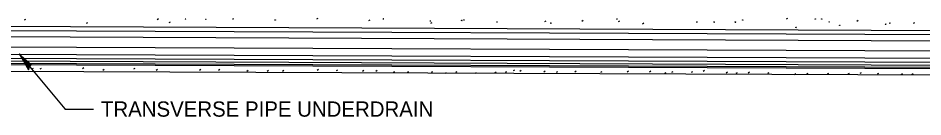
# Model space of a CAD drawing. Extents: x 54948 to 55691, y 43426 to 43911.
# Drawn here: x 55369.7 to 55512, y 43792.5 to 43808 of the extents above; entities that cross this region are included whole.
import ezdxf

# ---------------------------------------------------------------- set-up
doc = ezdxf.new("R2010")
doc.units = 0
for name, color, linetype in [('Design_EX_Roadway Dimensions', 7, 'Continuous'), ('Drainage_PR_Pipe Culvert', 7, 'Continuous'), ('Removal_Items', 7, 'Continuous')]:
    doc.layers.add(name, color=color, linetype=linetype)

msp = doc.modelspace()

# ---------------------------------------------------------------- linework, layer by layer
at = {"layer": 'Design_EX_Roadway Dimensions'}
for p, q in [((55377.14, 43793.72), (55371.09, 43800.97)), ((55377.09, 43793.67), (55381.58, 43793.67))]:
    msp.add_line(p, q, dxfattribs=at)
msp.add_lwpolyline([(55371.53, 43800.32), (55371.77, 43800.64), (55370.93, 43801.38), (55369.87, 43802.36), (55370.69, 43801.06), (55371.36, 43799.88), (55371.53, 43800.32), (55371.65, 43800.58), (55370.49, 43801.62), (55371.34, 43800.13), (55371.44, 43800.54), (55370.95, 43801.06), (55371.31, 43800.46)], dxfattribs=at)
at = {"layer": 'Drainage_PR_Pipe Culvert'}
for p, q in [((55577.61, 43805.76), (55109.55, 43807.77)), ((55576.22, 43805.12), (55111.9, 43807.11)), ((55575.44, 43804.14), (55112.83, 43806.12)), ((55575.47, 43801.37), (55112.83, 43803.35)), ((55575.11, 43802.56), (55113.22, 43804.54)), ((55577.05, 43799.97), (55111.11, 43801.97)), ((55576.39, 43800.31), (55111.71, 43802.3)), ((55575.09, 43800.78), (55112.37, 43802.76)), ((55578.09, 43799.76), (55110.03, 43801.77))]:
    msp.add_line(p, q, dxfattribs=at)
at = {"layer": 'Removal_Items'}
for p, q in [((55370.74, 43807.71), (55370.94, 43807.84)), ((55391.61, 43807.79), (55391.82, 43807.92)), ((55416.68, 43807.88), (55416.89, 43808.01)), ((55424.89, 43807.63), (55425.1, 43807.75)), ((55452.56, 43807.46), (55452.77, 43807.58)), ((55458.34, 43807.54), (55458.55, 43807.67)), ((55464.13, 43807.46), (55464.34, 43807.58)), ((55490.53, 43807.88), (55490.74, 43808)), ((55501.6, 43807.54), (55501.81, 43807.67)), ((55380.46, 43807.21), (55380.67, 43807.33)), ((55393.45, 43807.29), (55393.67, 43807.42)), ((55434.62, 43807.21), (55434.83, 43807.33)), ((55467.9, 43807.12), (55468.11, 43807.25)), ((55510.49, 43807.21), (55510.7, 43807.33)), ((55104.04, 43800.77), (55584.04, 43798.77)), ((55371.91, 43800), (55372.12, 43800.12)), ((55373.17, 43800), (55373.38, 43800.12)), ((55379.87, 43800.08), (55380.08, 43800.21)), ((55383.06, 43799.83), (55383.27, 43799.96)), ((55387.92, 43800), (55388.13, 43800.12)), ((55391.44, 43799.83), (55391.65, 43799.96)), ((55398.23, 43799.83), (55398.44, 43799.96)), ((55401.25, 43799.83), (55401.46, 43799.96)), ((55405.69, 43799.66), (55405.9, 43799.79)), ((55408.88, 43799.66), (55409.09, 43799.79)), ((55411.31, 43799.66), (55411.52, 43799.79)), ((55416.76, 43799.83), (55416.97, 43799.96)), ((55419.78, 43799.75), (55419.99, 43799.87)), ((55423.89, 43799.66), (55424.1, 43799.79)), ((55425.98, 43799.66), (55426.19, 43799.79)), ((55428.75, 43799.5), (55428.96, 43799.62)), ((55430.93, 43799.5), (55431.14, 43799.62)), ((55434.7, 43799.5), (55434.91, 43799.62)), ((55436.88, 43799.33), (55437.09, 43799.45)), ((55438.56, 43799.5), (55438.77, 43799.62)), ((55441.58, 43799.33), (55441.79, 43799.46)), ((55444.68, 43799.41), (55444.89, 43799.54)), ((55446.36, 43799.5), (55446.56, 43799.62)), ((55447.61, 43799.75), (55447.82, 43799.87)), ((55448.62, 43799.66), (55448.83, 43799.79)), ((55452.39, 43799.58), (55452.6, 43799.71)), ((55454.4, 43799.5), (55454.61, 43799.62)), ((55457.25, 43799.58), (55457.46, 43799.71)), ((55461.36, 43799.5), (55461.57, 43799.62)), ((55465.47, 43799.58), (55465.68, 43799.71)), ((55468.99, 43799.58), (55469.2, 43799.71)), ((55471.42, 43799.33), (55471.63, 43799.45)), ((55472.51, 43799.5), (55472.72, 43799.62)), ((55475.61, 43799.5), (55475.82, 43799.62)), ((55477.46, 43799.66), (55477.67, 43799.79)), ((55481.06, 43799.41), (55481.27, 43799.54)), ((55482.65, 43799.33), (55482.86, 43799.45)), ((55484.5, 43799.41), (55484.71, 43799.54)), ((55487.6, 43799.33), (55487.81, 43799.46)), ((55491.79, 43799.16), (55492, 43799.29)), ((55493.72, 43799.24), (55493.93, 43799.37)), ((55496.99, 43799.24), (55497.2, 43799.37)), ((55500.26, 43799.24), (55500.47, 43799.37)), ((55502.1, 43799.33), (55502.31, 43799.46)), ((55504.87, 43799.24), (55505.08, 43799.37)), ((55508.56, 43799.16), (55508.77, 43799.29)), ((55510.24, 43799.16), (55510.45, 43799.29))]:
    msp.add_line(p, q, dxfattribs=at)
for points in [[(55396.01, 43807.89), (55396.05, 43807.91), (55396.07, 43807.9), (55396.1, 43807.89), (55396.11, 43807.89), (55396.08, 43807.87), (55396.03, 43807.85), (55396.01, 43807.87), (55396.02, 43807.88)], [(55399.19, 43807.81), (55399.24, 43807.83), (55399.26, 43807.82), (55399.28, 43807.81), (55399.3, 43807.8), (55399.27, 43807.78), (55399.22, 43807.76), (55399.19, 43807.79), (55399.21, 43807.8)], [(55403.47, 43807.89), (55403.51, 43807.91), (55403.53, 43807.9), (55403.56, 43807.89), (55403.58, 43807.89), (55403.54, 43807.87), (55403.5, 43807.85), (55403.47, 43807.87), (55403.48, 43807.88)], [(55410.09, 43807.72), (55410.13, 43807.74), (55410.15, 43807.74), (55410.18, 43807.72), (55410.2, 43807.72), (55410.17, 43807.7), (55410.12, 43807.68), (55410.09, 43807.7), (55410.1, 43807.72)], [(55427.11, 43807.89), (55427.15, 43807.91), (55427.17, 43807.9), (55427.2, 43807.89), (55427.22, 43807.89), (55427.18, 43807.87), (55427.14, 43807.85), (55427.11, 43807.87), (55427.12, 43807.88)], [(55434.49, 43807.56), (55434.53, 43807.57), (55434.55, 43807.57), (55434.58, 43807.55), (55434.6, 43807.55), (55434.56, 43807.53), (55434.51, 43807.51), (55434.49, 43807.53), (55434.5, 43807.55)], [(55439.43, 43807.64), (55439.48, 43807.66), (55439.5, 43807.65), (55439.52, 43807.64), (55439.54, 43807.63), (55439.51, 43807.61), (55439.46, 43807.59), (55439.43, 43807.62), (55439.45, 43807.63)], [(55439.77, 43807.72), (55439.81, 43807.74), (55439.83, 43807.74), (55439.86, 43807.72), (55439.88, 43807.72), (55439.84, 43807.7), (55439.8, 43807.68), (55439.77, 43807.7), (55439.78, 43807.72)], [(55463.83, 43807.89), (55463.87, 43807.91), (55463.9, 43807.9), (55463.92, 43807.89), (55463.94, 43807.88), (55463.9, 43807.86), (55463.86, 43807.84), (55463.83, 43807.87), (55463.84, 43807.88)], [(55483.61, 43807.72), (55483.66, 43807.74), (55483.68, 43807.74), (55483.7, 43807.72), (55483.72, 43807.72), (55483.69, 43807.7), (55483.64, 43807.68), (55483.61, 43807.7), (55483.63, 43807.72)], [(55495.01, 43807.89), (55495.06, 43807.91), (55495.08, 43807.9), (55495.1, 43807.89), (55495.12, 43807.88), (55495.09, 43807.86), (55495.04, 43807.84), (55495.01, 43807.87), (55495.03, 43807.88)], [(55496.02, 43807.89), (55496.07, 43807.91), (55496.09, 43807.9), (55496.11, 43807.89), (55496.13, 43807.88), (55496.1, 43807.86), (55496.05, 43807.84), (55496.02, 43807.87), (55496.04, 43807.88)], [(55444.97, 43807.39), (55445.01, 43807.41), (55445.03, 43807.4), (55445.05, 43807.39), (55445.07, 43807.38), (55445.04, 43807.36), (55444.99, 43807.34), (55444.97, 43807.37), (55444.98, 43807.38)], [(55453.43, 43807.22), (55453.48, 43807.24), (55453.5, 43807.23), (55453.52, 43807.22), (55453.54, 43807.21), (55453.51, 43807.19), (55453.46, 43807.17), (55453.43, 43807.2), (55453.45, 43807.21)], [(55476.4, 43807.39), (55476.45, 43807.41), (55476.47, 43807.4), (55476.49, 43807.39), (55476.51, 43807.38), (55476.48, 43807.36), (55476.43, 43807.34), (55476.4, 43807.37), (55476.42, 43807.38)], [(55479.09, 43807.39), (55479.13, 43807.41), (55479.15, 43807.4), (55479.18, 43807.39), (55479.2, 43807.38), (55479.16, 43807.36), (55479.11, 43807.34), (55479.09, 43807.37), (55479.1, 43807.38)], [(55482.44, 43807.39), (55482.48, 43807.41), (55482.51, 43807.4), (55482.53, 43807.39), (55482.55, 43807.38), (55482.51, 43807.36), (55482.47, 43807.34), (55482.44, 43807.37), (55482.45, 43807.38)], [(55492, 43806.55), (55492.04, 43806.57), (55492.06, 43806.56), (55492.09, 43806.55), (55492.11, 43806.54), (55492.07, 43806.52), (55492.02, 43806.5), (55492, 43806.53), (55492.01, 43806.54)], [(55497.2, 43807.39), (55497.24, 43807.41), (55497.26, 43807.4), (55497.28, 43807.39), (55497.3, 43807.38), (55497.27, 43807.36), (55497.22, 43807.34), (55497.2, 43807.37), (55497.21, 43807.38)], [(55498.87, 43806.89), (55498.92, 43806.9), (55498.94, 43806.9), (55498.96, 43806.88), (55498.98, 43806.88), (55498.95, 43806.86), (55498.9, 43806.84), (55498.87, 43806.86), (55498.89, 43806.88)], [(55506.08, 43807.05), (55506.12, 43807.07), (55506.15, 43807.07), (55506.17, 43807.05), (55506.19, 43807.04), (55506.16, 43807.03), (55506.11, 43807.01), (55506.08, 43807.03), (55506.1, 43807.04)], [(55506.75, 43807.22), (55506.8, 43807.24), (55506.82, 43807.23), (55506.84, 43807.22), (55506.86, 43807.21), (55506.83, 43807.19), (55506.78, 43807.17), (55506.75, 43807.2), (55506.77, 43807.21)]]:
    msp.add_lwpolyline(points, dxfattribs=at)

# ---------------------------------------------------------------- texts
at = {"layer": 'Design_EX_Roadway Dimensions'}
msp.add_text('TRANSVERSE PIPE UNDERDRAIN', height=2.4, dxfattribs=at).set_placement((55382.75, 43792.5))

doc.saveas('drawing.dxf')
